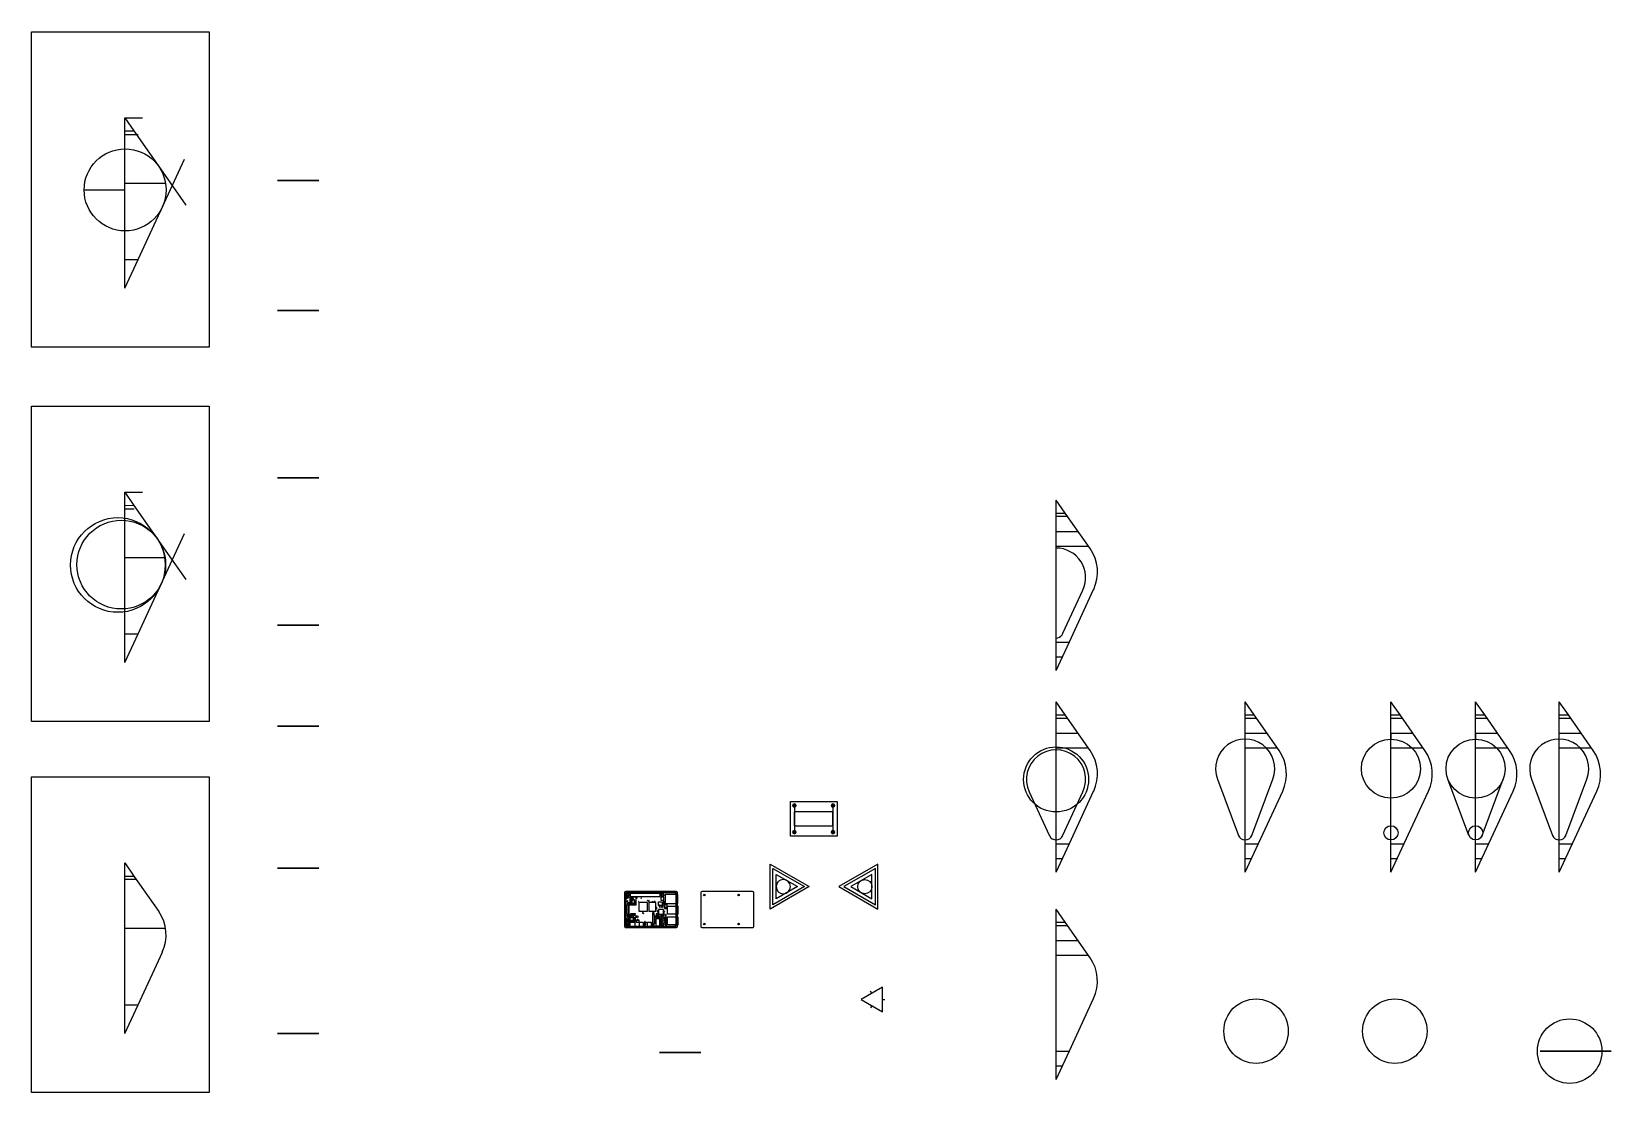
# Model space of a CAD drawing. Header units: millimetres. Extents: x 84 to 2758, y 28 to 1821.
import ezdxf

# ---------------------------------------------------------------- set-up
doc = ezdxf.new("R2010")
doc.units = ezdxf.units.MM
doc.header["$MEASUREMENT"] = 0
doc.header["$XCLIPFRAME"] = 2
doc.layers.add('2D Drawings', color=7, linetype='Continuous', true_color=0xff8b52)
doc.layers.add('RPI Plate', color=7, linetype='Continuous', true_color=0xff9e7e)
for name, color, linetype in [('BOARD_OUTLINE', 85, 'Continuous'), ('Image', 7, 'Continuous'), ('PARTS_TOP', 111, 'Continuous')]:
    doc.layers.add(name, color=color, linetype=linetype)
picture_1 = doc.add_image_def('image1.jpg', size_in_pixel=(2592, 4608))

# ---------------------------------------------------------------- blocks, each defined once
blk = doc.blocks.new('RPI_4B')
for centre, radius in [((-58, 49), 3), ((-58, 49), 1.35), ((0, 49), 3), ((0, 49), 1.35), ((-58, 0), 3), ((-58, 0), 1.35), ((0, 0), 3), ((0, 0), 1.35)]:
    blk.add_circle(centre, radius)
at = {"layer": 'BOARD_OUTLINE'}
blk.add_lwpolyline([(-58.5, -3.5), (20.5, -3.5, 0.414214), (23.5, -0.5), (23.5, 49.5, 0.414214), (20.5, 52.5), (-58.5, 52.5, 0.414214), (-61.5, 49.5), (-61.5, -0.5, 0.414214)], format="xyb", close=True, dxfattribs=at)
at = {"layer": 'PARTS_TOP'}
for points in [[(-58.8, 43.75), (-58.8, 46.35), (-61.4, 46.35), (-61.4, 43.75), (-58.8, 43.75)], [(-61, 46.35), (-61, 46.55), (-59.2, 46.55), (-59.2, 46.35)], [(-59.2, 43.75), (-59.2, 43.55), (-61, 43.55), (-61, 43.75)], [(-61, 39.4), (-61, 38.8), (-60.7, 38.8), (-60.7, 39.4), (-61, 39.4)], [(-61, 39.3), (-60.7, 39.3)], [(-60.7, 38.9), (-61, 38.9)], [(-61, 38.1), (-61, 37.5), (-60.7, 37.5), (-60.7, 38.1), (-61, 38.1)], [(-61, 38), (-60.7, 38)], [(-60.7, 37.6), (-61, 37.6)], [(-56.05, 35.7), (-58.9, 35.7), (-58.9, 32.3), (-60, 31.2), (-60, 17.8), (-58.85, 16.65), (-58.85, 13.3), (-56.05, 13.3), (-56.05, 35.7)], [(-58.8, 45.35), (-58.5, 45.35), (-58.5, 44.75), (-58.8, 44.75)], [(-58.65, 39.4), (-58.65, 38.8), (-58.35, 38.8), (-58.35, 39.4), (-58.65, 39.4)], [(-58.65, 39.3), (-58.35, 39.3)], [(-58.35, 38.9), (-58.65, 38.9)], [(-58.65, 38.1), (-58.65, 37.5), (-58.35, 37.5), (-58.35, 38.1), (-58.65, 38.1)], [(-58.65, 38), (-58.35, 38)], [(-58.35, 37.6), (-58.65, 37.6)], [(-56.05, 32.5), (-56.95, 32.5), (-56.95, 16.5), (-56.05, 16.5)], [(-56.8182, 44.4561), (-56.3939, 44.0318), (-56.1818, 44.2439), (-56.6061, 44.6682), (-56.8182, 44.4561)], [(-56.7475, 44.3854), (-56.5354, 44.5975)], [(-56.2525, 44.3146), (-56.4646, 44.1025)], [(-54.9, 32.6), (-44.1, 32.6), (-44.1, 45.6), (-54.9, 45.6), (-54.9, 32.6)], [(-54.9, 44.4), (-54.7, 44.4)], [(-54.9, 43.7), (-54.7, 43.7)], [(-54.7, 32.8), (-44.3, 32.8), (-44.3, 45.4), (-54.7, 45.4), (-54.7, 32.8)], [(-54.4, 46.5), (-3.6, 46.5), (-3.6, 51.5), (-54.4, 51.5), (-54.4, 46.5)], [(-54.2, 42.4), (-54.2, 41.8), (-53.9, 41.8), (-53.9, 42.4), (-54.2, 42.4)], [(-54.2, 42.3), (-53.9, 42.3)], [(-53.9, 41.9), (-54.2, 41.9)], [(-54.2, 39.85), (-54.2, 39.25), (-53.9, 39.25), (-53.9, 39.85), (-54.2, 39.85)], [(-54.2, 39.75), (-53.9, 39.75)], [(-53.9, 39.35), (-54.2, 39.35)], [(-53.95, 38.75), (-53.95, 38.15), (-53.65, 38.15), (-53.65, 38.75), (-53.95, 38.75)], [(-53.95, 38.65), (-53.65, 38.65)], [(-53.65, 38.25), (-53.95, 38.25)], [(-53.95, 34.85), (-52.65, 34.85), (-52.65, 36.55), (-53.95, 36.55), (-53.95, 34.85)], [(-53.3, 37.2), (-53.9, 37.2), (-53.9, 36.9), (-53.3, 36.9), (-53.3, 37.2)], [(-53.8, 36.9), (-53.8, 37.2)], [(-53.4, 40.65), (-53.4, 41.25), (-53.7, 41.25), (-53.7, 40.65), (-53.4, 40.65)], [(-53.7, 41.15), (-53.4, 41.15)], [(-53.4, 40.75), (-53.7, 40.75)], [(-53, 34.5), (-53.6, 34.5), (-53.6, 34.2), (-53, 34.2), (-53, 34.5)], [(-53.5, 34.2), (-53.5, 34.5)], [(-53.4, 37.2), (-53.4, 36.9)], [(-52.55, 44.85), (-53.35, 44.85), (-53.35, 43.25), (-52.55, 43.25), (-52.55, 44.85)], [(-53.35, 42.675), (-53.225, 42.8), (-52.25, 42.8), (-52.25, 41.7), (-53.35, 41.7), (-53.35, 42.675)], [(-53.1, 40.7), (-53.1, 40.1), (-52.8, 40.1), (-52.8, 40.7), (-53.1, 40.7)], [(-53.1, 40.6), (-52.8, 40.6)], [(-52.8, 40.2), (-53.1, 40.2)], [(-53.1, 34.5), (-53.1, 34.2)], [(-52.95, 39.4), (-52.35, 39.4), (-52.35, 39.7), (-52.95, 39.7), (-52.95, 39.4)], [(-52.85, 39.4), (-52.85, 39.7)], [(-52.2, 38.35), (-52.8, 38.35), (-52.8, 38.05), (-52.2, 38.05), (-52.2, 38.35)], [(-52.7, 38.05), (-52.7, 38.35)], [(-51.45, 40.9), (-51.45, 41.4), (-52.45, 41.4), (-52.45, 40.9), (-51.45, 40.9)], [(-52.45, 40), (-51.85, 40), (-51.85, 40.3), (-52.45, 40.3), (-52.45, 40)], [(-52.45, 39.7), (-52.45, 39.4)], [(-51.85, 39), (-52.45, 39), (-52.45, 38.7), (-51.85, 38.7), (-51.85, 39)], [(-52.35, 40), (-52.35, 40.3)], [(-52.35, 38.7), (-52.35, 39)], [(-52.3, 38.35), (-52.3, 38.05)], [(-52.2, 41.4), (-52.2, 40.9)], [(-51.95, 40.3), (-51.95, 40)], [(-51.95, 39), (-51.95, 38.7)], [(-51.6, 42.65), (-51.6, 43.25), (-51.9, 43.25), (-51.9, 42.65), (-51.6, 42.65)], [(-51.9, 43.15), (-51.6, 43.15)], [(-51.6, 42.75), (-51.9, 42.75)], [(-51.8, 41.65), (-51.2, 41.65), (-51.2, 41.95), (-51.8, 41.95), (-51.8, 41.65)], [(-51.7, 41.65), (-51.7, 41.95)], [(-51.7, 41.4), (-51.7, 40.9)], [(-51.65, 34.9), (-51.65, 34.3), (-51.35, 34.3), (-51.35, 34.9), (-51.65, 34.9)], [(-51.65, 34.8), (-51.35, 34.8)], [(-51.35, 34.4), (-51.65, 34.4)], [(-47.065, 40.635), (-51.535, 40.635), (-51.535, 35.365), (-47.1996, 35.365), (-47.065, 35.4996), (-47.065, 40.635)], [(-51.1, 43.65), (-51.1, 44.25), (-51.4, 44.25), (-51.4, 43.65), (-51.1, 43.65)], [(-51.4, 44.15), (-51.1, 44.15)], [(-51.1, 43.75), (-51.4, 43.75)], [(-51.3, 41.95), (-51.3, 41.65)], [(-51.25, 43), (-51.25, 42.4), (-50.95, 42.4), (-50.95, 43), (-51.25, 43)], [(-51.25, 42.9), (-50.95, 42.9)], [(-50.95, 42.5), (-51.25, 42.5)], [(-50.25, 44.85), (-50.85, 44.85), (-50.85, 44.55), (-50.25, 44.55), (-50.25, 44.85)], [(-50.1318, 43.5439), (-50.5561, 43.9682), (-50.7682, 43.7561), (-50.3439, 43.3318), (-50.1318, 43.5439)], [(-50.75, 44.55), (-50.75, 44.85)], [(-50.6975, 43.6854), (-50.4854, 43.8975)], [(-50.6, 41.75), (-50.6, 41.15), (-50.3, 41.15), (-50.3, 41.75), (-50.6, 41.75)], [(-50.6, 41.65), (-50.3, 41.65)], [(-50.3, 41.25), (-50.6, 41.25)], [(-50.2025, 43.6146), (-50.4146, 43.4025)], [(-50.35, 44.85), (-50.35, 44.55)], [(-49.65, 34.55), (-50.15, 34.55), (-50.15, 33.55), (-49.65, 33.55), (-49.65, 34.55)], [(-50.15, 34.3), (-49.65, 34.3)], [(-50.15, 33.8), (-49.65, 33.8)], [(-49.85, 41.75), (-49.85, 41.15), (-49.55, 41.15), (-49.55, 41.75), (-49.85, 41.75)], [(-49.85, 41.65), (-49.55, 41.65)], [(-49.55, 41.25), (-49.85, 41.25)], [(-49.35, 43.5), (-49.35, 44.1), (-49.65, 44.1), (-49.65, 43.5), (-49.35, 43.5)], [(-49.65, 44), (-49.35, 44)], [(-49.35, 43.6), (-49.65, 43.6)], [(-49.55, 42.6), (-48.95, 42.6), (-48.95, 42.9), (-49.55, 42.9), (-49.55, 42.6)], [(-49.45, 42.6), (-49.45, 42.9)], [(-48.8, 34.55), (-49.3, 34.55), (-49.3, 33.55), (-48.8, 33.55), (-48.8, 34.55)], [(-49.3, 34.3), (-48.8, 34.3)], [(-49.3, 33.8), (-48.8, 33.8)], [(-48.95, 41.3), (-48.95, 41.9), (-49.25, 41.9), (-49.25, 41.3), (-48.95, 41.3)], [(-49.25, 41.8), (-48.95, 41.8)], [(-48.95, 41.4), (-49.25, 41.4)], [(-49.05, 42.9), (-49.05, 42.6)], [(-48.35, 41.3), (-48.35, 41.9), (-48.65, 41.9), (-48.65, 41.3), (-48.35, 41.3)], [(-48.65, 41.8), (-48.35, 41.8)], [(-48.35, 41.4), (-48.65, 41.4)], [(-47.95, 34.55), (-48.45, 34.55), (-48.45, 33.55), (-47.95, 33.55), (-47.95, 34.55)], [(-48.45, 34.3), (-47.95, 34.3)], [(-48.45, 33.8), (-47.95, 33.8)], [(-47.75, 41.3), (-47.75, 41.9), (-48.05, 41.9), (-48.05, 41.3), (-47.75, 41.3)], [(-48.05, 41.8), (-47.75, 41.8)], [(-47.75, 41.4), (-48.05, 41.4)], [(-47.1, 34.55), (-47.6, 34.55), (-47.6, 33.55), (-47.1, 33.55), (-47.1, 34.55)], [(-47.6, 34.3), (-47.1, 34.3)], [(-47.6, 33.8), (-47.1, 33.8)], [(-46.7, 39.6), (-46.1, 39.6), (-46.1, 39.9), (-46.7, 39.9), (-46.7, 39.6)], [(-46.7, 34.45), (-46.2, 34.45), (-46.2, 35.45), (-46.7, 35.45), (-46.7, 34.45)], [(-46.2, 35.2), (-46.7, 35.2)], [(-46.2, 34.7), (-46.7, 34.7)], [(-46.6, 39.6), (-46.6, 39.9)], [(-46.45, 38.15), (-46.45, 37.65), (-45.45, 37.65), (-45.45, 38.15), (-46.45, 38.15)], [(-46.35, 36.6), (-45.75, 36.6), (-45.75, 36.9), (-46.35, 36.9), (-46.35, 36.6)], [(-46.25, 36.6), (-46.25, 36.9)], [(-46.2, 39.9), (-46.2, 39.6)], [(-46.2, 37.65), (-46.2, 38.15)], [(-45.85, 36.9), (-45.85, 36.6)], [(-44.95, 35.4), (-44.95, 33.8), (-45.75, 33.8), (-45.75, 35.4), (-44.95, 35.4)], [(-45.75, 35), (-44.95, 35)], [(-45.75, 34.1), (-44.95, 34.1)], [(-45.7, 38.55), (-45.1, 38.55), (-45.1, 38.85), (-45.7, 38.85), (-45.7, 38.55)], [(-45.7, 37.65), (-45.7, 38.15)], [(-45.6, 38.55), (-45.6, 38.85)], [(-45.2, 38.85), (-45.2, 38.55)], [(-43.3, 45.35), (-43.3, 44.85), (-42.3, 44.85), (-42.3, 45.35), (-43.3, 45.35)], [(-43.3, 44.35), (-43.3, 43.85), (-42.3, 43.85), (-42.3, 44.35), (-43.3, 44.35)], [(-43.05, 44.85), (-43.05, 45.35)], [(-43.05, 43.85), (-43.05, 44.35)], [(-42.55, 44.85), (-42.55, 45.35)], [(-42.55, 43.85), (-42.55, 44.35)], [(-39.3, 38.15), (-39.9, 38.15), (-39.9, 37.85), (-39.3, 37.85), (-39.3, 38.15)], [(-39.3, 37.5), (-39.9, 37.5), (-39.9, 37.2), (-39.3, 37.2), (-39.3, 37.5)], [(-39.8, 37.85), (-39.8, 38.15)], [(-39.8, 37.2), (-39.8, 37.5)], [(-24.75, 21.5), (-24.75, 36.5), (-39.75, 36.5), (-39.75, 22.006), (-39.244, 21.5), (-24.75, 21.5)], [(-39.4, 38.15), (-39.4, 37.85)], [(-39.4, 37.5), (-39.4, 37.2)], [(-35.2818, 43.5939), (-35.7061, 44.0182), (-35.9182, 43.8061), (-35.4939, 43.3818), (-35.2818, 43.5939)], [(-35.8475, 43.7354), (-35.6354, 43.9475)], [(-35.3525, 43.6646), (-35.5646, 43.4525)], [(-25.2061, 39.5818), (-24.7818, 40.0061), (-24.9939, 40.2182), (-25.4182, 39.7939), (-25.2061, 39.5818)], [(-25.1354, 39.6525), (-25.3475, 39.8646)], [(-25.0646, 40.1475), (-24.8525, 39.9354)], [(-22.95, 38.3), (-22.35, 38.3), (-22.35, 38.6), (-22.95, 38.6), (-22.95, 38.3)], [(-22.85, 38.3), (-22.85, 38.6)], [(-22.8, 39.75), (-22.8, 39.25), (-21.8, 39.25), (-21.8, 39.75), (-22.8, 39.75)], [(-22.55, 39.25), (-22.55, 39.75)], [(-22.45, 38.6), (-22.45, 38.3)], [(-22.45, 36.5), (-22.45, 36.1), (-22.05, 36.5), (-22.45, 36.5)], [(-22.45, 21.5), (-10.95, 21.5), (-10.95, 36.5), (-22.45, 36.5), (-22.45, 21.5)], [(-22.05, 39.25), (-22.05, 39.75)], [(-17.2, 37.35), (-17.8, 37.35), (-17.8, 37.05), (-17.2, 37.05), (-17.2, 37.35)], [(-17.7, 37.05), (-17.7, 37.35)], [(-17.3, 37.35), (-17.3, 37.05)], [(-16.2, 37.05), (-15.6, 37.05), (-15.6, 37.35), (-16.2, 37.35), (-16.2, 37.05)], [(-16.1, 37.05), (-16.1, 37.35)], [(-15.7, 37.35), (-15.7, 37.05)], [(-14, 38.3), (-14, 37.1), (-12, 37.1), (-12, 38.3), (-14, 38.3)], [(-13.6, 38.3), (-13.6, 37.1)], [(-12.4, 38.3), (-12.4, 37.1)], [(-9.2, 27.9), (-10.4, 27.9), (-10.4, 25.9), (-9.2, 25.9), (-9.2, 27.9)], [(-9.2, 27.5), (-10.4, 27.5)], [(-6, 31.5), (-6, 37.5), (0, 37.5), (0, 31.5), (-6, 31.5)], [(-5.05, 29.1), (-4.55, 29.1), (-4.55, 30.1), (-5.05, 30.1), (-5.05, 29.1)], [(-4.55, 29.85), (-5.05, 29.85)], [(-4.55, 29.35), (-5.05, 29.35)], [(-3.2, 29.9), (-3.2, 28.3), (-4, 28.3), (-4, 29.9), (-3.2, 29.9)], [(-4, 29.5), (-3.2, 29.5)], [(-4, 28.6), (-3.2, 28.6)], [(-2.6, 28.4), (-2.1, 28.4), (-2.1, 29.4), (-2.6, 29.4), (-2.6, 28.4)], [(-2.1, 29.15), (-2.6, 29.15)], [(-2.1, 28.65), (-2.6, 28.65)], [(-2.5, 40.36), (2.5, 40.36), (2.5, 45.36), (-2.5, 45.36), (-2.5, 40.36)], [(-0.5, 29.9), (-0.5, 28.3), (-1.3, 28.3), (-1.3, 29.9), (-0.5, 29.9)], [(-1.3, 29.5), (-0.5, 29.5)], [(-1.3, 28.6), (-0.5, 28.6)], [(1.7001, 30.35), (0.4999, 30.35), (0.4999, 28.35), (1.7001, 28.35), (1.7001, 30.35)], [(1.7, 29.95), (0.5, 29.95)], [(1.7, 28.75), (0.5, 28.75)], [(1, 32.35), (1.6, 32.35), (1.6, 32.65), (1, 32.65), (1, 32.35)], [(1, 31.75), (1, 31.25), (2, 31.25), (2, 31.75), (1, 31.75)], [(1.1, 32.35), (1.1, 32.65)], [(1.25, 31.25), (1.25, 31.75)], [(1.4626, 38.8303), (3.2303, 37.0626), (3.9374, 37.7697), (2.1697, 39.5374), (1.4626, 38.8303)], [(1.4626, 35.5303), (3.2303, 33.7626), (3.9374, 34.4697), (2.1697, 36.2374), (1.4626, 35.5303)], [(1.5, 32.65), (1.5, 32.35)], [(1.75, 31.25), (1.75, 31.75)], [(8.35, 26.25), (8.35, 33.55), (4.05, 33.55), (4.05, 26.25), (8.35, 26.25)], [(4.35, 26.75), (4.3, 26.75)], [(4.35, 26.75), (4.7, 26.75)], [(4.5, 26.55), (4.5, 26.95)], [(7.4, 33.55), (7.4, 32.25), (5, 32.25), (5, 33.55)], [(7.4, 26.25), (7.4, 27.55), (5, 27.55), (5, 26.25)], [(26.5, 34.495), (26.5, 50.005), (5.15, 50.005), (5.15, 34.495), (26.5, 34.495)], [(26.5, 30.07), (26.5, 16.93), (9, 16.93), (9, 30.07), (26.5, 30.07), (26.5, 30.75), (26.2, 30.75), (26.2, 30.07)], [(-60.75, 8.65), (-61.05, 8.65), (-61.15, 8.55), (-61.15, 7.45), (-61.05, 7.35), (-60.75, 7.35)], [(-60.75, 5.05), (-61.05, 5.05), (-61.15, 4.95), (-61.15, 3.85), (-61.05, 3.75), (-60.75, 3.75)], [(-60.75, 7.2), (-60.75, 8.8), (-60.05, 8.8), (-60.05, 7.2), (-60.75, 7.2)], [(-60.05, 8.6), (-60.75, 8.6)], [(-60.05, 7.4), (-60.75, 7.4)], [(-60.75, 3.6), (-60.75, 5.2), (-60.05, 5.2), (-60.05, 3.6), (-60.75, 3.6)], [(-60.05, 5), (-60.75, 5)], [(-60.05, 3.8), (-60.75, 3.8)], [(-60.4, 7.8), (-60.1, 8.1), (-60.7, 8.1), (-60.4, 7.8), (-60.4, 7.5)], [(-60.7, 7.8), (-60.1, 7.8)], [(-60.4, 4.2), (-60.1, 4.5), (-60.7, 4.5), (-60.4, 4.2), (-60.4, 3.9)], [(-60.7, 4.2), (-60.1, 4.2)], [(-60.4, 8.1), (-60.4, 8.5)], [(-60.4, 4.5), (-60.4, 4.9)], [(-59.65, 13.9), (-59.65, 14.5), (-59.95, 14.5), (-59.95, 13.9), (-59.65, 13.9)], [(-59.95, 14.4), (-59.65, 14.4)], [(-59.65, 14), (-59.95, 14)], [(-57.7, 12.8), (-58.9, 12.8), (-58.9, 10.8), (-57.7, 10.8), (-57.7, 12.8)], [(-57.7, 12.4), (-58.9, 12.4)], [(-57.7, 11.2), (-58.9, 11.2)], [(-58.9, 4.65), (-57.7, 4.65), (-57.7, 6.65), (-58.9, 6.65), (-58.9, 4.65)], [(-58.9, 6.25), (-57.7, 6.25)], [(-58.9, 5.05), (-57.7, 5.05)], [(-55.9, 9), (-57.5, 9), (-57.5, 9.8), (-55.9, 9.8), (-55.9, 9)], [(-55.9, 7.6), (-57.5, 7.6), (-57.5, 8.4), (-55.9, 8.4), (-55.9, 7.6)], [(-57.2, 9.8), (-57.2, 9)], [(-57.2, 8.4), (-57.2, 7.6)], [(-55, 10.55), (-55, 13.05), (-57, 13.05), (-57, 10.55), (-55, 10.55)], [(-57, 12.35), (-55, 12.35)], [(-57, 11.25), (-55, 11.25)], [(-57, 6.95), (-57, 4.45), (-55, 4.45), (-55, 6.95), (-57, 6.95)], [(-55, 6.25), (-57, 6.25)], [(-55, 5.15), (-57, 5.15)], [(-56.3, 9.8), (-56.3, 9)], [(-56.3, 8.4), (-56.3, 7.6)], [(-55.3, 14), (-54.35, 14), (-54.35, 15.2), (-55.3, 15.2), (-55.3, 14)], [(-54.8, 13.6), (-52, 13.6), (-52, 15.6), (-54.8, 15.6), (-54.8, 13.6)], [(-54.625, -4.75), (-45.975, -4.75), (-45.975, 2.65), (-54.625, 2.65)], [(-54.625, 2.65), (-54.625, -4.75)], [(-54.1, 6.2), (-54.1, 11.2), (-49.1, 11.2), (-49.1, 6.2), (-54.1, 6.2)], [(-54, 13.1), (-52.4, 13.1), (-52.4, 12.3), (-54, 12.3), (-54, 13.1)], [(-53.95, 4.9), (-53.95, 4.3), (-53.65, 4.3), (-53.65, 4.9), (-53.95, 4.9)], [(-53.95, 4.8), (-53.65, 4.8)], [(-53.65, 4.4), (-53.95, 4.4)], [(-53.6, 12.3), (-53.6, 13.1)], [(-45.7, 16), (-53.3, 16), (-53.3, 18), (-45.7, 18), (-45.7, 16)], [(-53, 4.75), (-53, 4.25), (-52, 4.25), (-52, 4.75), (-53, 4.75)], [(-52.75, 4.25), (-52.75, 4.75)], [(-52.7, 12.3), (-52.7, 13.1)], [(-51.5, 14), (-52.45, 14), (-52.45, 15.2), (-51.5, 15.2), (-51.5, 14)], [(-52.25, 4.25), (-52.25, 4.75)], [(-51.1, 4.75), (-51.1, 4.25), (-50.1, 4.25), (-50.1, 4.75), (-51.1, 4.75)], [(-50.85, 4.25), (-50.85, 4.75)], [(-49.3, 14.6), (-50.5, 14.6), (-50.5, 12.6), (-49.3, 12.6), (-49.3, 14.6)], [(-49.3, 14.2), (-50.5, 14.2)], [(-49.3, 13), (-50.5, 13)], [(-50.35, 4.25), (-50.35, 4.75)], [(-48.95, 4.9), (-49.45, 4.9), (-49.45, 3.9), (-48.95, 3.9), (-48.95, 4.9)], [(-49.45, 4.65), (-48.95, 4.65)], [(-49.45, 4.15), (-48.95, 4.15)], [(-48.6, 11.6), (-48.6, 13.6), (-47.6, 14.6), (-45.6, 14.6), (-44.6, 13.6), (-44.6, 11.6), (-45.6, 10.6), (-47.6, 10.6), (-48.6, 11.6)], [(-48.4, 6.95), (-48.4, 4.45), (-46.4, 4.45), (-46.4, 6.95), (-48.4, 6.95)], [(-46.4, 6.25), (-48.4, 6.25)], [(-46.4, 5.15), (-48.4, 5.15)], [(-47.3, 9.8), (-45.7, 9.8), (-45.7, 9), (-47.3, 9), (-47.3, 9.8)], [(-47.3, 8.4), (-45.7, 8.4), (-45.7, 7.6), (-47.3, 7.6), (-47.3, 8.4)], [(-46.9, 9), (-46.9, 9.8)], [(-46.9, 7.6), (-46.9, 8.4)], [(-46, 9), (-46, 9.8)], [(-46, 7.6), (-46, 8.4)], [(-45.8, 5), (-45.8, 6.6), (-45, 6.6), (-45, 5), (-45.8, 5)], [(-45, 6.3), (-45.8, 6.3)], [(-45, 5.4), (-45.8, 5.4)], [(-42.7, 13.4), (-43.9, 13.4), (-43.9, 11.4), (-42.7, 11.4), (-42.7, 13.4)], [(-42.7, 13), (-43.9, 13)], [(-42.7, 11.8), (-43.9, 11.8)], [(-39.7, 7.2), (-39.7, 2.8), (-43.3, 2.8), (-43.3, 7.2), (-39.7, 7.2)], [(-40.6, 7.2), (-40.6, 7.5), (-42.4, 7.5), (-42.4, 7.2)], [(-40.6, 2.8), (-40.6, 2.5), (-42.4, 2.5), (-42.4, 2.8)], [(-40.8, 13.4), (-42, 13.4), (-42, 11.4), (-40.8, 11.4), (-40.8, 13.4)], [(-40.8, 13), (-42, 13)], [(-40.8, 11.8), (-42, 11.8)], [(-38.6, -4.33), (-38.6, 3.02), (-32.4, 3.02), (-32.4, -4.33), (-38.6, -4.33), (-39.1, -4.83), (-39.1, -4.93), (-31.9, -4.93), (-31.9, -4.83), (-32.4, -4.33)], [(-32.75, 19.6), (-33.25, 19.6), (-33.25, 18.6), (-32.75, 18.6), (-32.75, 19.6)], [(-33.25, 19.35), (-32.75, 19.35)], [(-33.25, 18.85), (-32.75, 18.85)], [(-31.45, 18.45), (-31.45, 17.85), (-31.15, 17.85), (-31.15, 18.45), (-31.45, 18.45)], [(-31.45, 18.35), (-31.15, 18.35)], [(-31.15, 17.95), (-31.45, 17.95)], [(-29.1, -2), (-29.1, 1), (-30.7, 1), (-30.7, -2), (-29.1, -2)], [(-29.2, -1.9), (-29.2, 0.9), (-30.6, 0.9), (-30.6, -1.9), (-29.2, -1.9)], [(-29.225, 3.175), (-30.375, 3.175), (-30.375, 2.025), (-29.225, 2.025), (-29.225, 3.175)], [(-28.9, 4.2), (-29.5, 4.2), (-29.5, 3.9), (-28.9, 3.9), (-28.9, 4.2)], [(-29.4, 3.9), (-29.4, 4.2)], [(-29.1, 0.2), (-28.5, 0.2), (-28.5, 0.7), (-29.1, 0.7)], [(-29, 4.2), (-29, 3.9)], [(-28.275, 2.025), (-27.125, 2.025), (-27.125, 3.175), (-28.275, 3.175), (-28.275, 2.025)], [(-25.1, -4.33), (-25.1, 3.02), (-18.9, 3.02), (-18.9, -4.33), (-25.1, -4.33), (-25.6, -4.83), (-25.6, -4.93), (-18.4, -4.93), (-18.4, -4.83), (-18.9, -4.33)], [(-16.45, -3.2), (-13.6, -3.2), (-13.6, 0.2), (-12.5, 1.3), (-12.5, 14.7), (-13.65, 15.85), (-13.65, 19.2), (-16.45, 19.2), (-16.45, -3.2)], [(-16.45, 0), (-15.55, 0), (-15.55, 16), (-16.45, 16)], [(-11, 13.4), (-11, 10.4), (-9, 10.4), (-9, 13.4), (-11, 13.4)], [(-11, -3.5), (-4, -3.5), (-4, 9), (-11, 9), (-11, -3.5)], [(-9.2, 26.3), (-10.4, 26.3)], [(-10.1, 15.1), (-7.1, 15.1), (-7.1, 17.1), (-10.1, 17.1), (-10.1, 15.1)], [(-9.1, 14.65), (-9.1, 14.15), (-8.1, 14.15), (-8.1, 14.65), (-9.1, 14.65)], [(-8.85, 14.15), (-8.85, 14.65)], [(-8.35, 14.15), (-8.35, 14.65)], [(-8.1, 22.45), (-7.5, 22.45), (-7.5, 22.75), (-8.1, 22.75), (-8.1, 22.45)], [(-8.1, 21.85), (-7.5, 21.85), (-7.5, 22.15), (-8.1, 22.15), (-8.1, 21.85)], [(-8.1, 21.25), (-7.5, 21.25), (-7.5, 21.55), (-8.1, 21.55), (-8.1, 21.25)], [(-8.1, 20.65), (-7.5, 20.65), (-7.5, 20.95), (-8.1, 20.95), (-8.1, 20.65)], [(-8.1, 20.05), (-7.5, 20.05), (-7.5, 20.35), (-8.1, 20.35), (-8.1, 20.05)], [(-8.1, 19.45), (-7.5, 19.45), (-7.5, 19.75), (-8.1, 19.75), (-8.1, 19.45)], [(-8, 22.45), (-8, 22.75)], [(-8, 21.85), (-8, 22.15)], [(-8, 21.25), (-8, 21.55)], [(-8, 20.65), (-8, 20.95)], [(-8, 20.05), (-8, 20.35)], [(-8, 19.45), (-8, 19.75)], [(-7.25, 13.2), (-7.75, 13.2), (-7.75, 12.2), (-7.25, 12.2), (-7.25, 13.2)], [(-7.75, 12.95), (-7.25, 12.95)], [(-7.75, 12.45), (-7.25, 12.45)], [(-7.25, 11.3), (-7.75, 11.3), (-7.75, 10.3), (-7.25, 10.3), (-7.25, 11.3)], [(-7.75, 11.05), (-7.25, 11.05)], [(-7.75, 10.55), (-7.25, 10.55)], [(-7.6, 22.75), (-7.6, 22.45)], [(-7.6, 22.15), (-7.6, 21.85)], [(-7.6, 21.55), (-7.6, 21.25)], [(-7.6, 20.95), (-7.6, 20.65)], [(-7.6, 20.35), (-7.6, 20.05)], [(-7.6, 19.75), (-7.6, 19.45)], [(-4.9, 13.4), (-6.9, 13.4), (-6.9, 12.2), (-4.9, 12.2), (-4.9, 13.4)], [(-5, 13.3), (-6.8, 13.3), (-6.8, 12.3), (-5, 12.3), (-5, 13.3)], [(-6.75, 10.8), (-6.75, 10.2), (-6.45, 10.2), (-6.45, 10.8), (-6.75, 10.8)], [(-6.75, 10.7), (-6.45, 10.7)], [(-6.45, 10.3), (-6.75, 10.3)], [(-6.425, 13.4), (-6.425, 13.875), (-6.675, 13.875), (-6.675, 13.4)], [(-6.425, 12.2), (-6.425, 11.725), (-6.675, 11.725)], [(-6.675, 11.725), (-6.675, 12.2)], [(-6.05, 10.8), (-6.05, 10.2), (-5.75, 10.2), (-5.75, 10.8), (-6.05, 10.8)], [(-6.05, 10.7), (-5.75, 10.7)], [(-5.75, 10.3), (-6.05, 10.3)], [(-5.775, 13.4), (-5.775, 13.875), (-6.025, 13.875), (-6.025, 13.4)], [(-5.775, 12.2), (-5.775, 11.725), (-6.025, 11.725)], [(-6.025, 11.725), (-6.025, 12.2)], [(2, 24.5), (-6, 24.5), (-6, 16.5), (2, 16.5), (2, 24.5)], [(-5.125, 13.4), (-5.125, 13.875), (-5.375, 13.875), (-5.375, 13.4)], [(-5.375, 11.725), (-5.375, 12.2)], [(-5.125, 12.2), (-5.125, 11.725), (-5.375, 11.725)], [(-5.35, 10.8), (-5.35, 10.2), (-5.05, 10.2), (-5.05, 10.8), (-5.35, 10.8)], [(-5.35, 10.7), (-5.05, 10.7)], [(-5.05, 10.3), (-5.35, 10.3)], [(-4.05, 13.2), (-4.55, 13.2), (-4.55, 12.2), (-4.05, 12.2), (-4.05, 13.2)], [(-4.55, 12.95), (-4.05, 12.95)], [(-4.55, 12.45), (-4.05, 12.45)], [(-4.05, 11.3), (-4.55, 11.3), (-4.55, 10.3), (-4.05, 10.3), (-4.05, 11.3)], [(-4.55, 11.05), (-4.05, 11.05)], [(-4.55, 10.55), (-4.05, 10.55)], [(-2.6, 9.25), (-3.2, 9.25), (-3.2, 9.75), (-2.6, 9.75)], [(-0.8, 6), (-0.8, 7.2), (-2.8, 7.2), (-2.8, 6), (-0.8, 6)], [(-0.8, 3.9), (-0.8, 5.1), (-2.8, 5.1), (-2.8, 3.9), (-0.8, 3.9)], [(-1, 8), (-1, 11), (-2.6, 11), (-2.6, 8), (-1, 8)], [(-1.1, 8.1), (-1.1, 10.9), (-2.5, 10.9), (-2.5, 8.1), (-1.1, 8.1)], [(-2.15, 13.4), (-2.15, 14), (-2.45, 14), (-2.45, 13.4), (-2.15, 13.4)], [(-2.45, 13.9), (-2.15, 13.9)], [(-2.15, 13.5), (-2.45, 13.5)], [(-2.4, 6), (-2.4, 7.2)], [(-2.4, 3.9), (-2.4, 5.1)], [(-1.6, 14.9), (-1.6, 12.5), (1.6, 12.5), (1.6, 14.9), (-1.6, 14.9), (-1.6, 14.8)], [(-1.5, 14.8), (1.5, 14.8), (1.5, 12.6), (-1.5, 12.6), (-1.5, 14.8)], [(-1.2, 6), (-1.2, 7.2)], [(-1.2, 3.9), (-1.2, 5.1)], [(-1, 10.2), (-0.4, 10.2), (-0.4, 10.7), (-1, 10.7)], [(-1, 8.3), (-0.4, 8.3), (-0.4, 8.8), (-1, 8.8)], [(1.05, 7.1), (0.55, 7.1), (0.55, 6.1), (1.05, 6.1), (1.05, 7.1)], [(0.55, 6.85), (1.05, 6.85)], [(0.55, 6.35), (1.05, 6.35)], [(0.55, 4), (1.05, 4), (1.05, 5), (0.55, 5), (0.55, 4)], [(1.05, 4.75), (0.55, 4.75)], [(1.05, 4.25), (0.55, 4.25)], [(2.6, 9), (2.6, 8), (0.8, 8), (0.8, 9), (2.6, 9)], [(2.5, 8.9), (2.5, 8.1), (0.9, 8.1), (0.9, 8.9), (2.5, 8.9)], [(2.3, 9), (2.3, 9.4), (2.1, 9.4), (2.1, 9), (1.3, 9), (1.3, 9.4), (1.1, 9.4), (1.1, 9)], [(1.2, 11.25), (1.2, 10.75), (2.2, 10.75), (2.2, 11.25), (1.2, 11.25)], [(1.45, 10.75), (1.45, 11.25)], [(1.8, 8), (1.8, 7.6), (1.6, 7.6), (1.6, 8)], [(1.95, 10.75), (1.95, 11.25)], [(2.15, 14), (2.15, 13.4), (2.45, 13.4), (2.45, 14), (2.15, 14)], [(2.15, 13.9), (2.45, 13.9)], [(2.45, 13.5), (2.15, 13.5)], [(3.2, 4.7), (3.2, 6.3), (4, 6.3), (4, 4.7), (3.2, 4.7)], [(4, 6), (3.2, 6)], [(4, 5.1), (3.2, 5.1)], [(5.4, 8.55), (5.4, 11.05), (3.4, 11.05), (3.4, 8.55), (5.4, 8.55)], [(3.4, 10.35), (5.4, 10.35)], [(3.4, 9.25), (5.4, 9.25)], [(4.2, 21.55), (3.6, 21.55), (3.6, 21.25), (4.2, 21.25), (4.2, 21.55)], [(4.2, 20.9), (3.6, 20.9), (3.6, 20.6), (4.2, 20.6), (4.2, 20.9)], [(4.2, 17.95), (3.6, 17.95), (3.6, 17.65), (4.2, 17.65), (4.2, 17.95)], [(4.2, 17.3), (3.6, 17.3), (3.6, 17), (4.2, 17), (4.2, 17.3)], [(3.6, 15.85), (4.2, 15.85), (4.2, 16.15), (3.6, 16.15), (3.6, 15.85)], [(3.7, 21.25), (3.7, 21.55)], [(3.7, 20.6), (3.7, 20.9)], [(3.7, 17.65), (3.7, 17.95)], [(3.7, 17), (3.7, 17.3)], [(3.7, 15.85), (3.7, 16.15)], [(3.85, 3), (3.85, 2.4), (4.15, 2.4), (4.15, 3), (3.85, 3)], [(3.85, 2.9), (4.15, 2.9)], [(4.15, 2.5), (3.85, 2.5)], [(4.1, 21.55), (4.1, 21.25)], [(4.1, 20.9), (4.1, 20.6)], [(4.1, 17.95), (4.1, 17.65)], [(4.1, 17.3), (4.1, 17)], [(4.1, 16.15), (4.1, 15.85)], [(7.45, 6.8), (4.55, 6.8), (4.55, 5.2), (7.45, 5.2), (7.45, 6.8)], [(7.35, 6.7), (4.65, 6.7), (4.65, 5.3), (7.35, 5.3), (7.35, 6.7)], [(5.25, 6.8), (5.25, 7.4), (4.85, 7.4), (4.85, 6.8)], [(5.25, 5.2), (5.25, 4.6), (4.85, 4.6), (4.85, 5.2)], [(6.9, 13.8), (6.9, 15), (4.9, 15), (4.9, 13.8), (6.9, 13.8)], [(6.9, 11.8), (6.9, 13), (4.9, 13), (4.9, 11.8), (6.9, 11.8)], [(5.7, 3.35), (5.1, 3.35), (5.1, 2.95), (5.7, 2.95)], [(5.7, 2.4), (5.1, 2.4), (5.1, 2), (5.7, 2)], [(5.7, 1.45), (5.1, 1.45), (5.1, 1.05), (5.7, 1.05)], [(5.3, 13.8), (5.3, 15)], [(5.3, 11.8), (5.3, 13)], [(6.4, 15.75), (6.4, 16.25), (5.4, 16.25), (5.4, 15.75), (6.4, 15.75)], [(5.65, 16.25), (5.65, 15.75)], [(5.7, 3.65), (5.7, 0.75), (7.3, 0.75), (7.3, 3.65), (5.7, 3.65)], [(6.2, 6.8), (6.2, 7.4), (5.8, 7.4), (5.8, 6.8)], [(5.8, 3.55), (5.8, 0.85), (7.2, 0.85), (7.2, 3.55), (5.8, 3.55)], [(7.3, 10.8), (6.1, 10.8), (6.1, 8.8), (7.3, 8.8), (7.3, 10.8)], [(7.3, 10.4), (6.1, 10.4)], [(7.3, 9.2), (6.1, 9.2)], [(6.15, 16.25), (6.15, 15.75)], [(6.5, 13.8), (6.5, 15)], [(6.5, 11.8), (6.5, 13)], [(7.15, 6.8), (7.15, 7.4), (6.75, 7.4), (6.75, 6.8)], [(7.15, 5.2), (7.15, 4.6), (6.75, 4.6), (6.75, 5.2)], [(7.3, 3.35), (7.9, 3.35), (7.9, 2.95), (7.3, 2.95)], [(7.3, 2.4), (7.9, 2.4), (7.9, 2), (7.3, 2)], [(7.3, 1.45), (7.9, 1.45), (7.9, 1.05), (7.3, 1.05)], [(8.35, 7.5), (7.85, 7.5), (7.85, 6.5), (8.35, 6.5), (8.35, 7.5)], [(7.85, 7.25), (8.35, 7.25)], [(7.85, 6.75), (8.35, 6.75)], [(8.35, 5.5), (7.85, 5.5), (7.85, 4.5), (8.35, 4.5), (8.35, 5.5)], [(7.85, 5.25), (8.35, 5.25)], [(7.85, 4.75), (8.35, 4.75)], [(26.5, -1.07), (8.8, -1.07), (8.8, 12.07), (26.5, 12.07), (26.5, -1.85), (26, -1.85), (26, -1.07)], [(26.5, 12.07), (26.5, 12.85), (26, 12.85), (26, 12.07)], [(26.5, 16.93), (26.5, 16.25), (26.2, 16.25), (26.2, 16.93)], [(-30.7, -0.75), (-31.3, -0.75), (-31.3, -0.25), (-30.7, -0.25)], [(-29.1, -1.7), (-28.5, -1.7), (-28.5, -1.2), (-29.1, -1.2)], [(-28, -0.35), (-28.6, -0.35), (-28.6, -0.65), (-28, -0.65), (-28, -0.35)], [(-28.5, -0.65), (-28.5, -0.35)], [(-28.1, -0.35), (-28.1, -0.65)], [(-10.5, -6), (-4.5, -6), (-4.5, -3.5), (-10.5, -3.5), (-10.5, -6)], [(5.25, -1.1), (5.75, -1.1), (5.75, -0.1), (5.25, -0.1), (5.25, -1.1)], [(5.75, -0.35), (5.25, -0.35)], [(5.75, -0.85), (5.25, -0.85)], [(6.25, -1.1), (6.75, -1.1), (6.75, -0.1), (6.25, -0.1), (6.25, -1.1)], [(6.75, -0.35), (6.25, -0.35)], [(6.75, -0.85), (6.25, -0.85)], [(7.75, -0.1), (7.25, -0.1), (7.25, -1.1), (7.75, -1.1), (7.75, -0.1)], [(7.25, -0.35), (7.75, -0.35)], [(7.25, -0.85), (7.75, -0.85)]]:
    blk.add_lwpolyline(points, dxfattribs=at)
for points in [[(-59.178, 45.05, 1), (-61.022, 45.05, 1), (-59.178, 45.05, 1)], [(-59.9, 45.05, 1), (-60.3, 45.05, 1), (-59.9, 45.05, 1)], [(-9.6586, 16.8, 1), (-9.9414, 16.8, 1), (-9.6586, 16.8, 1)], [(-9.1586, 13.1, 1), (-9.4414, 13.1, 1), (-9.1586, 13.1, 1)]]:
    blk.add_lwpolyline(points, format="xyb", dxfattribs=at)
for points in [[(-53.45, 36.2, 1), (-53.85, 36.2, 1)], [(-52.9, 40.5, 1), (-53, 40.5, 1)], [(-52.7, 39.55, 1), (-52.8, 39.55, 1)], [(-52.2, 40.15, 1), (-52.3, 40.15, 1)], [(-49.65, 41.55, 1), (-49.75, 41.55, 1)], [(-4.8586, 32, 1), (-5.1414, 32, 1)], [(1.8161, 38.8303, 1), (1.6747, 38.8304, 1)], [(1.8161, 35.5303, 1), (1.6747, 35.5304, 1)], [(-53.65, 6.55, 1), (-53.85, 6.55, 1)], [(-29.3, 2.2, 1), (-29.5, 2.2, 1)], [(-28, 3, 1), (-28.2, 3, 1)], [(-1.0586, 12.9, 1), (-1.3414, 12.9, 1)], [(1.641, 24, 1), (1.359, 24, 1)], [(6.2414, 3.2, 1), (5.9586, 3.2, 1)]]:
    blk.add_lwpolyline(points, format="xyb", close=True, dxfattribs=at)
for points in [[(-52.8, 43.35), (-52.8, 43.65), (-53.1, 43.65), (-53.1, 43.35)], [(4.05, 27.25), (8.35, 27.25), (8.35, 27.95), (4.05, 27.95)], [(-54.2, 15.6), (-54.2, 13.6), (-54, 13.6), (-54, 15.6)], [(-39.7, 6.6), (-43.3, 6.6), (-43.3, 6.3), (-39.7, 6.3)]]:
    blk.add_lwpolyline(points, close=True, dxfattribs=at)
blk = doc.blocks.new('M2.5 Nut Profile')
blk.add_lwpolyline([(-1.4, 2.5), (-2.9, 0), (-1.4, -2.5), (1.4, -2.5), (2.9, 0), (1.4, 2.5)], close=True)
for radius in [2.47, 1.25]:
    blk.add_circle((0, 0), radius)

msp = doc.modelspace()

# ---------------------------------------------------------------- linework, layer by layer
for p, q in [((241.6, 1387), (241.6, 1675)), ((241.6, 1675), (271.4, 1675)), ((241.6, 1675), (257.1, 1652.9)), ((241.6, 1652.9), (257.1, 1652.9)), ((241.6, 1646.9), (257.6, 1646.9)), ((257.1, 1652.9), (313.9, 1571.6)), ((257.6, 1646.9), (264, 1646.9)), ((325.8, 1568.6), (342.7, 1605.2)), ((172.9, 1553.2), (242.2, 1553.2)), ((241.6, 1564.6), (310.6, 1564.6)), ((264.1, 1435.6), (325.8, 1568.6)), ((313.9, 1571.6), (344.7, 1527.5)), ((241.6, 1435.6), (264.1, 1435.6)), ((241.6, 1387), (264.1, 1435.6)), ((241.6, 754.2), (241.6, 1042.2)), ((241.6, 1042.2), (271.4, 1042.2)), ((241.6, 1042.2), (257.1, 1020)), ((241.6, 1020.1), (257.1, 1020)), ((257.1, 1020), (313.9, 938.7)), ((241.6, 1014), (257.6, 1014)), ((325.8, 935.8), (342.7, 972.3)), ((313.9, 938.7), (344.7, 894.7)), ((241.6, 931.8), (310.6, 931.8)), ((264.1, 802.7), (325.8, 935.8)), ((241.6, 802.7), (264.1, 802.7)), ((241.6, 754.2), (264.1, 802.7)), ((2382.2, 634.9), (2382.2, 633.9)), ((2382.2, 634.9), (2382.2, 633.9)), ((2382.2, 633.9), (2382.2, 634.9)), ((2382.2, 634.9), (2382.2, 624.9)), ((2525.3, 634.9), (2525.3, 633.9)), ((2525.3, 634.9), (2525.3, 633.9)), ((2525.3, 633.9), (2525.3, 634.9)), ((2525.3, 634.9), (2525.3, 624.9)), ((2514.1, 462.2), (2478.5, 557.4)), ((2536.6, 462.2), (2572.2, 557.4)), ((241.6, 127.5), (241.6, 415.5)), ((241.6, 415.5), (257.1, 393.4)), ((241.6, 393.4), (257.1, 393.4)), ((261.3, 387.4), (241.6, 387.4)), ((257.1, 393.4), (299, 333.4)), ((241.6, 305.1), (310.6, 305.1)), ((264.1, 176), (305.1, 264.5)), ((241.6, 176), (264.1, 176)), ((241.6, 127.5), (264.1, 176))]:
    msp.add_line(p, q)
for points in [[(2124.4, 462.2, 0.693565), (2146.9, 462.2), (2182.5, 557.4, 1.441826), (2088.8, 557.4)], [(2655.5, 462.2, 0.693565), (2678, 462.2), (2713.6, 557.4, 1.441826), (2619.9, 557.4)]]:
    msp.add_lwpolyline(points, format="xyb", close=True)
at = {"extrusion": (0, -1, 6.12323e-17), "elevation": -97.5}
msp.add_lwpolyline([(2673.1, 62.4, 0.693565), (2695.6, 62.4), (2731.2, 157.5, 1.441826), (2637.5, 157.5)], format="xyb", close=True, dxfattribs=at)
for centre, radius in [((242.2, 1553.2), 69.3), ((229.9, 919.2), 80), ((235.7, 919.8), 75), ((2382.2, 574.9), 50), ((2525.3, 574.9), 50), ((1816.1, 556.8), 55), ((2382.2, 466.4), 12), ((2525.3, 466.4), 12)]:
    msp.add_circle(centre, radius)
for centre, radius, start, end in [((1816.1, 556.8), 50, 335.1211, 204.8789), ((1816.1, 466.4), 12, 202.4374, 337.5626), ((242.2, 293.7), 69.3, 335.1211, 34.9657)]:
    msp.add_arc(centre, radius, start, end)
at = {"layer": '2D Drawings', "extrusion": (0, -1, 6.12323e-17)}
for p, q in [((499.8, 1569.1), (499.8, 1569.1, 288)), ((499.8, 1569.1, 266), (515.2, 1569.1, 266)), ((519.4, 1569.1, 260), (499.8, 1569.1, 260)), ((499.8, 1569.1, 210), (554.3, 1569.1, 210)), ((499.8, 1569.1, 235), (536.9, 1569.1, 235)), ((499.8, 1569.1, 48), (522.1, 1569.1, 48)), ((499.8, 1349.4), (499.8, 1349.4, 288)), ((499.8, 1349.4, 266), (515.2, 1349.4, 266)), ((519.4, 1349.4, 260), (499.8, 1349.4, 260)), ((499.8, 1349.4, 210), (554.3, 1349.4, 210)), ((499.8, 1349.4, 235), (536.9, 1349.4, 235)), ((499.8, 1349.4, 48), (522.1, 1349.4, 48)), ((499.8, 1066.6), (499.8, 1066.6, 288)), ((499.8, 1066.6, 266), (515.2, 1066.6, 266)), ((519.4, 1066.6, 260), (499.8, 1066.6, 260)), ((499.8, 1066.6, 210), (554.3, 1066.6, 210)), ((499.8, 1066.6, 235), (536.9, 1066.6, 235)), ((499.8, 1066.6, 48), (522.1, 1066.6, 48)), ((499.8, 817.3), (499.8, 817.3, 288)), ((499.8, 817.3, 266), (515.2, 817.3, 266)), ((519.4, 817.3, 260), (499.8, 817.3, 260)), ((499.8, 817.3), (522.3, 817.3, 48.5)), ((515.3, 817.3, 265.8), (499.8, 817.3, 288)), ((499.8, 817.3, 210), (554.3, 817.3, 210)), ((499.8, 817.3, 235), (536.9, 817.3, 235)), ((499.8, 817.3, 48), (522.1, 817.3, 48)), ((499.8, 817.3, 23), (510.5, 817.3, 23)), ((557.2, 817.3, 205.9), (515.3, 817.3, 265.8)), ((522.3, 817.3, 48.5), (563.3, 817.3, 137)), ((499.8, 646.9), (499.8, 646.9, 288)), ((499.8, 646.9, 266), (515.2, 646.9, 266)), ((519.4, 646.9, 260), (499.8, 646.9, 260)), ((499.8, 646.9, 235), (536.9, 646.9, 235)), ((499.8, 646.9, 210), (554.3, 646.9, 210)), ((499.8, 646.9, 48), (522.1, 646.9, 48)), ((499.8, 646.9, 23), (510.5, 646.9, 23)), ((499.8, 646.9), (522.3, 646.9, 48.5)), ((515.3, 646.9, 265.8), (499.8, 646.9, 288)), ((557.2, 646.9, 205.9), (515.3, 646.9, 265.8)), ((522.3, 646.9, 48.5), (563.3, 646.9, 137)), ((499.8, 406.7), (499.8, 406.7, 288)), ((499.8, 406.7, 266), (515.2, 406.7, 266)), ((519.4, 406.7, 260), (499.8, 406.7, 260)), ((499.8, 406.7, 210), (554.3, 406.7, 210)), ((499.8, 406.7, 235), (536.9, 406.7, 235)), ((499.8, 406.7, 48), (522.1, 406.7, 48)), ((499.8, 127.5), (499.8, 127.5, 288)), ((499.8, 127.5, 266), (515.2, 127.5, 266)), ((519.4, 127.5, 260), (499.8, 127.5, 260)), ((499.8, 127.5, 210), (554.3, 127.5, 210)), ((499.8, 127.5, 235), (536.9, 127.5, 235)), ((499.8, 127.5, 48), (522.1, 127.5, 48)), ((1145.8, 95.3), (1145.8, 95.3, 288)), ((1145.8, 95.3, 266), (1161.2, 95.3, 266)), ((1165.3, 95.3, 260), (1145.8, 95.3, 260)), ((1145.8, 95.3, 210), (1200.3, 95.3, 210)), ((1145.8, 95.3, 235), (1182.8, 95.3, 235)), ((1145.8, 95.3, 48), (1168, 95.3, 48)), ((2684.3, 97.5), (2684.3, 97.5, 288)), ((2684.3, 97.5, 266), (2699.7, 97.5, 266)), ((2703.9, 97.5, 260), (2684.3, 97.5, 260)), ((2684.3, 97.5), (2706.8, 97.5, 48.5)), ((2699.8, 97.5, 265.8), (2684.3, 97.5, 288)), ((2684.3, 97.5, 210), (2738.9, 97.5, 210)), ((2684.3, 97.5, 235), (2721.4, 97.5, 235)), ((2684.3, 97.5, 48), (2706.6, 97.5, 48)), ((2741.8, 97.5, 205.9), (2699.8, 97.5, 265.8)), ((2706.8, 97.5, 48.5), (2747.8, 97.5, 137))]:
    msp.add_line(p, q, dxfattribs=at)
at = {"layer": '2D Drawings'}
for p, q in [((510.5, 1569.1, 23), (499.8, 1569.1, 23)), ((510.5, 1349.4, 23), (499.8, 1349.4, 23)), ((510.5, 1066.6, 23), (499.8, 1066.6, 23)), ((1816.1, 740.9), (1816.1, 1028.9)), ((1831.6, 1006.8), (1816.1, 1028.9)), ((1816.1, 1006.9), (1831.5, 1006.9)), ((1835.7, 1000.9), (1816.1, 1000.9)), ((1873.6, 946.8), (1831.6, 1006.8)), ((1816.1, 975.9), (1853.2, 975.9)), ((1816.1, 950.9), (1870.7, 950.9)), ((1838.6, 789.5), (1879.6, 877.9)), ((1816.1, 740.9), (1838.6, 789.5)), ((1816.1, 788.9), (1838.4, 788.9)), ((1816.1, 763.9), (1826.8, 763.9)), ((1816.1, 399.9), (1816.1, 687.9)), ((1831.6, 665.7), (1816.1, 687.9)), ((2135.6, 399.9), (2135.6, 687.9)), ((2151.1, 665.7), (2135.6, 687.9)), ((2382.2, 399.9), (2382.2, 687.9)), ((2397.7, 665.7), (2382.2, 687.9)), ((2525.3, 399.9), (2525.3, 687.9)), ((2540.8, 665.7), (2525.3, 687.9)), ((2666.7, 399.9), (2666.7, 687.9)), ((2682.2, 665.7), (2666.7, 687.9)), ((1816.1, 665.9), (1831.5, 665.8)), ((1835.7, 659.9), (1816.1, 659.9)), ((1873.6, 605.7), (1831.6, 665.7)), ((2135.6, 665.9), (2151, 665.8)), ((2155.2, 659.9), (2135.6, 659.9)), ((2193.1, 605.7), (2151.1, 665.7)), ((2382.2, 665.9), (2397.6, 665.8)), ((2401.8, 659.9), (2382.2, 659.9)), ((2439.7, 605.7), (2397.7, 665.7)), ((2525.3, 665.9), (2540.8, 665.8)), ((2544.9, 659.9), (2525.3, 659.9)), ((2582.8, 605.7), (2540.8, 665.7)), ((2666.7, 665.9), (2682.2, 665.8)), ((2686.3, 659.9), (2666.7, 659.9)), ((2724.2, 605.7), (2682.2, 665.7)), ((1816.1, 634.9), (1853.2, 634.9)), ((2135.6, 634.9), (2172.7, 634.9)), ((2382.2, 634.9), (2419.3, 634.9)), ((2525.3, 634.9), (2562.4, 634.9)), ((2666.7, 634.9), (2703.8, 634.9)), ((1816.1, 609.9), (1870.7, 609.9)), ((2135.6, 609.9), (2190.2, 609.9)), ((2382.2, 609.9), (2436.8, 609.9)), ((2525.3, 609.9), (2579.9, 609.9)), ((2666.7, 609.9), (2721.3, 609.9)), ((1838.6, 448.4), (1879.6, 536.9)), ((2158.1, 448.4), (2199.2, 536.9)), ((2404.7, 448.4), (2445.7, 536.9)), ((2547.8, 448.4), (2588.9, 536.9)), ((2689.2, 448.4), (2730.3, 536.9)), ((1366.8, 478.7, 63.6), (1366.8, 519.6, 63.6)), ((1366.8, 519.6, 63.6), (1445.8, 519.6, 63.6)), ((1445.8, 519.6, 63.6), (1445.8, 460.6, 63.6)), ((1366.8, 460.6, 63.6), (1366.8, 478.7, 63.6)), ((1384.9, 460.6, 63.6), (1366.8, 460.6, 63.6)), ((1445.8, 460.6, 63.6), (1384.9, 460.6, 63.6)), ((1816.1, 399.9), (1838.6, 448.4)), ((1816.1, 447.9), (1838.4, 447.9)), ((2135.6, 399.9), (2158.1, 448.4)), ((2135.6, 447.9), (2157.9, 447.9)), ((2382.2, 399.9), (2404.7, 448.4)), ((2382.2, 447.9), (2404.5, 447.9)), ((2525.3, 399.9), (2547.8, 448.4)), ((2525.3, 447.9), (2547.6, 447.9)), ((2666.7, 399.9), (2689.2, 448.4)), ((2666.7, 447.9), (2689, 447.9)), ((510.5, 406.7, 23), (499.8, 406.7, 23)), ((1816.1, 422.9), (1826.8, 422.9)), ((2135.6, 422.9), (2146.3, 422.9)), ((2382.2, 422.9), (2392.9, 422.9)), ((2525.3, 422.9), (2536, 422.9)), ((2666.7, 422.9), (2677.4, 422.9)), ((1816.1, 49.5), (1816.1, 337.5)), ((1816.1, 315.5), (1831.5, 315.4)), ((1835.7, 309.5), (1816.1, 309.5)), ((1816.1, 284.5), (1853.2, 284.5)), ((1816.1, 259.5), (1870.7, 259.5)), ((1156.4, 95.3, 23), (1145.8, 95.3, 23)), ((1816.1, 97.5), (1838.4, 97.5)), ((1816.1, 72.5), (1826.8, 72.5))]:
    msp.add_line(p, q, dxfattribs=at)
at = {"layer": '2D Drawings', "extrusion": (0, -1, 6.12323e-17)}
for points, elevation in [([(499.8, 0), (522.3, 48.5), (563.3, 137, 0.267222), (557.2, 205.9), (515.3, 265.8), (499.8, 288)], -1569.1), ([(499.8, 0), (522.3, 48.5), (563.3, 137, 0.267222), (557.2, 205.9), (515.3, 265.8), (499.8, 288)], -1349.4), ([(499.8, 0), (522.3, 48.5), (563.3, 137, 0.267222), (557.2, 205.9), (515.3, 265.8), (499.8, 288)], -1066.6), ([(499.8, 0), (522.3, 48.5), (563.3, 137, 0.267222), (557.2, 205.9), (515.3, 265.8), (499.8, 288)], -406.7), ([(499.8, 0), (522.3, 48.5), (563.3, 137, 0.267222), (557.2, 205.9), (515.3, 265.8), (499.8, 288)], -127.5), ([(1145.8, 0), (1168.3, 48.5), (1209.3, 137, 0.267222), (1203.2, 205.9), (1161.3, 265.8), (1145.8, 288)], -95.3)]:
    msp.add_lwpolyline(points, format="xyb", dxfattribs=dict(at, elevation=elevation))
at = {"layer": '2D Drawings'}
for points in [[(1816.1, 795.5, 0.254329), (1826.2, 801, 0.018751), (1827.6, 803.8), (1861.5, 876.8, 0.547931), (1816.1, 947.8, 0.547931)], [(1770.7, 535.7), (1804.6, 462.7, 0.018751), (1806, 459.9)], [(1826.2, 459.9, 0.018751), (1827.6, 462.7), (1861.5, 535.7)], [(1816.1, 49.5), (1838.6, 98), (1879.6, 186.4, 0.267222), (1873.6, 255.3), (1831.6, 315.3), (1816.1, 337.5)]]:
    msp.add_lwpolyline(points, format="xyb", dxfattribs=at)
for centre, radius in [((1373.7, 512.7, 63.6), 1.5), ((1438.9, 512.7, 63.6), 1.5), ((1373.7, 467.5, 63.6), 1.5), ((1438.9, 467.5, 63.6), 1.5), ((2154.2, 131.3), 54.5), ((2388.8, 131.3), 54.5), ((2684.3, 97.5, 210), 54.5)]:
    msp.add_circle(centre, radius, dxfattribs=at)
for centre in [(1816.8, 907.1), (1816.8, 566), (2136.3, 566), (2382.9, 566), (2526, 566), (2667.4, 566)]:
    msp.add_arc(centre, 69.3, 335.1211, 34.9657, dxfattribs=at)
at = {"layer": '2D Drawings', "extrusion": (0, -1, 6.12323e-17)}
for centre in [(500.5, 166.1, -817.3), (500.5, 166.1, -646.9), (2685, 166.1, -97.5)]:
    msp.add_arc(centre, 69.3, 335.1211, 34.9657, dxfattribs=at)
at = {"layer": 'RPI Plate'}
for p, q in [((1373.7, 512.7, 63.6), (1373.7, 467.5, 63.6)), ((1438.9, 512.7, 63.6), (1438.9, 467.5, 63.6)), ((1438.9, 502.1, 85.6), (1373.7, 502.1, 85.6)), ((1373.7, 478.1, 85.6), (1438.9, 478.1, 85.6)), ((1504.4, 195), (1502.4, 198.7)), ((1504.4, 174.2), (1502.3, 170.6)), ((1522.4, 184.6), (1526.6, 184.6))]:
    msp.add_line(p, q, dxfattribs=at)
at = {"layer": 'RPI Plate', "extrusion": (-1.22465e-16, 0, -1), "elevation": -196.4}
for points in [[(-1332.9, 413.6), (-1398.9, 375.5), (-1332.9, 337.4)], [(-1337.1, 406.3), (-1390.5, 375.5), (-1337.1, 344.7)], [(-1342.9, 396.3), (-1378.9, 375.5), (-1342.9, 354.7)]]:
    msp.add_lwpolyline(points, close=True, dxfattribs=at)
at = {"layer": 'RPI Plate', "elevation": 62.4}
for points in [[(1514.8, 413.6), (1448.8, 375.5), (1514.8, 337.4)], [(1510.6, 406.3), (1457.2, 375.5), (1510.6, 344.7)], [(1504.8, 396.3), (1468.8, 375.5), (1504.8, 354.7)]]:
    msp.add_lwpolyline(points, close=True, dxfattribs=at)
at = {"layer": 'RPI Plate'}
msp.add_lwpolyline([(1176.1, 361.8), (1176.1, 364.8, 0.414214), (1173.7, 367.2), (1170.7, 367.2), (1088.7, 367.2, 0.414214), (1086.3, 364.8), (1086.3, 361.8), (1086.3, 308.8, 0.414214), (1088.7, 306.4), (1091.7, 306.4), (1173.7, 306.4, 0.414214), (1176.1, 308.8), (1176.1, 361.3)], format="xyb", dxfattribs=at)
msp.add_lwpolyline([(1173.7, 361.8), (1173.7, 364.8), (1170.7, 364.8), (1088.7, 364.8), (1088.7, 361.8), (1088.7, 308.8), (1091.7, 308.8), (1173.7, 308.8), (1173.7, 362.3)], dxfattribs=at)
msp.add_lwpolyline([(1302.9, 367.2), (1299.9, 367.2), (1217.9, 367.2, 0.414214), (1215.4, 364.8), (1215.4, 361.8), (1215.4, 308.8, 0.414214), (1217.9, 306.4), (1220.9, 306.4), (1302.8, 306.4, 0.414214), (1305.2, 308.8), (1305.2, 361.3), (1305.3, 364.8, 0.414214)], format="xyb", close=True, dxfattribs=at)
msp.add_lwpolyline([(1522.4, 205.4), (1486.4, 184.6), (1522.4, 163.8)], close=True, dxfattribs=at)
at = {"layer": 'RPI Plate', "extrusion": (1, 0, -1.83697e-16)}
for centre in [(490.1, 85.6, 1373.7), (490.1, 85.6, 1438.9)]:
    msp.add_circle(centre, 12, dxfattribs=at)
at = {"layer": 'RPI Plate', "extrusion": (-1.22465e-16, 0, -1)}
msp.add_circle((-1354.9, 375.5, -196.4), 12, dxfattribs=at)
at = {"layer": 'RPI Plate'}
for centre, radius in [((1492.8, 375.5, 62.4), 12), ((1092.2, 361.3), 1.35), ((1150.2, 361.3), 1.35), ((1221.4, 361.3), 1.35), ((1279.4, 361.3), 1.35), ((1092.2, 312.3), 1.35), ((1150.2, 312.3), 1.35), ((1221.4, 312.3), 1.35), ((1279.4, 312.3), 1.35)]:
    msp.add_circle(centre, radius, dxfattribs=at)

# ---------------------------------------------------------------- block references
msp.add_blockref('RPI_4B', (1150.2, 312.3))
at = {"layer": '2D Drawings', "rotation": 90}
for p in [(1373.7, 512.7, 63.6), (1438.9, 512.7, 63.6), (1373.7, 467.5, 63.6), (1438.9, 467.5, 63.6)]:
    msp.add_blockref('M2.5 Nut Profile', p, dxfattribs=at)

# ---------------------------------------------------------------- pictures from other files: only their frames are drawn
image = msp.add_image(picture_1, insert=(84.1, 1287.3), size_in_units=(300, 533.3), dxfattribs=dict(brightness=51, fade=78))
image.set_boundary_path([(-0.5, -0.5), (2591.5, 4607.5)])
image.dxf.flags = 15
image = msp.add_image(picture_1, insert=(84.1, 654.5), size_in_units=(300, 533.3), dxfattribs=dict(brightness=51, fade=78))
image.set_boundary_path([(-0.5, -0.5), (2591.5, 4607.5)])
image.dxf.flags = 15
at = {"layer": 'Image'}
image = msp.add_image(picture_1, insert=(84.1, 27.8), size_in_units=(300, 533.3), dxfattribs=dict(at, brightness=51, fade=78))
image.set_boundary_path([(-0.5, -0.5), (2591.5, 4607.5)])
image.dxf.flags = 15

doc.saveas('drawing.dxf')
